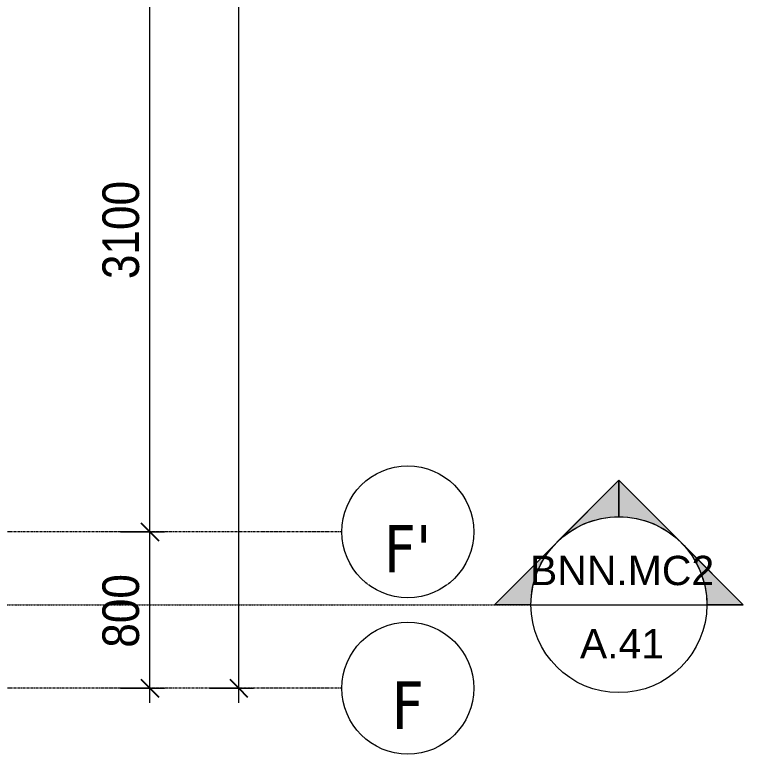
# Model space of a CAD drawing. Header units: millimetres. Extents: x 46079 to 131409, y 40831 to 60403.
# Drawn here: x 127680 to 131409, y 44199 to 47982 of the extents above; entities that cross this region are included whole.
import ezdxf

# ---------------------------------------------------------------- set-up
doc = ezdxf.new("R2010")
doc.units = ezdxf.units.MM
doc.linetypes.add('Dash Dot 3_16_', pattern=[7.9375, 4.7625, -1.5875, 0, -1.5875])
doc.linetypes.add('Grid Line', pattern=[22.225, 12.7, -3.175, 3.175, -3.175])
for name, color, linetype, lineweight in [('A-ANNO-DIMS', 211, 'Continuous', 9), ('A-ANNO-DIMS-75', 211, 'Continuous', 9), ('G-ANNO-SYMB', 111, 'Continuous', 9), ('G-ANNO-SYMB-1', 111, 'Dash Dot 3_16_', 18), ('S-GRID-1', 1, 'Grid Line', 9), ('S-GRID-IDEN', 1, 'Continuous', 9)]:
    doc.layers.add(name, color=color, linetype=linetype, lineweight=lineweight)
doc.styles.add('Arial_2', font='arial.ttf', dxfattribs={"height": 150})
doc.styles.add('Tahoma_B', font='tahomabd.ttf', dxfattribs={"height": 243.75})
doc.styles.add('UTM Avo', font='', dxfattribs={"width": 0.9, "height": 187.5})
doc.styles.get('UTM Avo').set_extended_font_data('UTM Avo')
doc.dimstyles.new('1_Dim_chi_tiet_2_5', dxfattribs={"dimscale": 304.8, "dimtxt": 187.368928, "dimasz": 0.295276, "dimexe": 0.246063, "dimexo": 0.0625, "dimgap": 0.024606, "dimtad": 1, "dimdec": 0, "dimrnd": 5, "dimzin": 0, "dimdsep": 46, "dimtxsty": 'UTM Avo', "dimblk1": 'OBLIQUE', "dimblk2": 'OBLIQUE', "dimsah": 1, "dimcen": 0.09, "dimdle": 0.246063, "dimazin": 0, "dimtfac": 1, "dimtdec": 4, "dimtix": 1, "dimtmove": 0, "dimatfit": 3, "dimfxl": 0.492126, "dimfxlon": 1, "dimtvp": 1, "dimtolj": 1, "dimtzin": 0, "dimarcsym": 2})

# ---------------------------------------------------------------- blocks, each defined once
blk = doc.blocks.new('Grid - M_Grid Head - Circle-353313-TKCS_BỂ NƯỚC NGẦM - MẶT BẰNG NẮP BỂ')
at = {"layer": 'S-GRID-IDEN'}
blk.add_circle((0, 0), 4.5, dxfattribs=at)
blk = doc.blocks.new('Section - M_Section Head - Filled-352373-TKCS_BỂ NƯỚC NGẦM - MẶT BẰNG NẮP BỂ')
at = {"layer": 'G-ANNO-SYMB'}
h = blk.add_hatch(color=256, dxfattribs=at)
edge = h.paths.add_edge_path()
edge.add_line((-6, 8.485), (-6, 6))
edge.add_arc((-6, 0), 6, 90, 135)
edge.add_line((-10.243, 4.243), (-6, 8.485))
h = blk.add_hatch(color=256, dxfattribs=at)
edge = h.paths.add_edge_path()
edge.add_line((-6, 8.485), (-1.757, 4.243))
edge.add_arc((-6, 0), 6, 45, 90)
edge.add_line((-6, 6), (-6, 8.485))
h = blk.add_hatch(color=256, dxfattribs=at)
edge = h.paths.add_edge_path()
edge.add_line((-14.485, 0), (-10.243, 4.243))
edge.add_arc((-6, 0), 6, 135, 180)
edge.add_line((-12, 0), (-14.485, 0))
h = blk.add_hatch(color=256, dxfattribs=at)
edge = h.paths.add_edge_path()
edge.add_line((2.485, 0), (0, 0))
edge.add_arc((-6, 0), 6, 360, 405)
edge.add_line((-1.757, 4.243), (2.485, 0))
for p, q in [((-6, 8.485), (-14.485, 0)), ((-6, 8.485), (-10.243, 4.243)), ((-6, 8.485), (2.485, 0)), ((-6, 6), (-6, 8.485)), ((-6, 8.485), (-6, 6)), ((-1.757, 4.243), (-6, 8.485)), ((-10.243, 4.243), (-14.485, 0)), ((2.485, 0), (-1.757, 4.243)), ((-14.485, 0), (-12, 0)), ((0, 0), (2.485, 0)), ((-12, 0), (-14.485, 0)), ((0, 0), (2.485, 0))]:
    blk.add_line(p, q, dxfattribs=at)
for start, end in [(360, 180), (90, 135), (45, 90), (135, 180), (360, 45), (180, 360)]:
    blk.add_arc((-6, 0), 6, start, end, dxfattribs=at)
blk = doc.blocks.new('DIMBLOCK55-TKCS_BỂ NƯỚC NGẦM - MẶT BẰNG NẮP BỂ')
at = {"layer": 'A-ANNO-DIMS-75', "lineweight": 25}
for p, q in [((128372.4, 45336.9), (128327.4, 45381.9)), ((128372.4, 45336.9), (128417.4, 45291.9)), ((128372.4, 44536.9), (128327.4, 44581.9)), ((128372.4, 44536.9), (128417.4, 44491.9))]:
    blk.add_line(p, q, dxfattribs=at)
at = {"layer": 'A-ANNO-DIMS-75'}
for p, q in [((128222.4, 45336.9), (128447.4, 45336.9)), ((128372.4, 45336.9), (128222.4, 45336.9)), ((128372.4, 44461.9), (128372.4, 45336.9)), ((128222.4, 44536.9), (128447.4, 44536.9)), ((128372.4, 44536.9), (128222.4, 44536.9))]:
    blk.add_line(p, q, dxfattribs=at)
at = {"layer": 'A-ANNO-DIMS-75', "color": 0, "insert": (128128.9, 44744.4), "char_height": 187.5, "width": 462.177, "attachment_point": 1, "rotation": 90, "line_spacing_factor": 1.110334, "style": 'UTM Avo'}
blk.add_mtext('800', dxfattribs=at)
blk = doc.blocks.new('_Oblique')
at = {"color": 0, "linetype": 'ByBlock', "lineweight": -2}
blk.add_line((-0.5, -0.5), (0.5, 0.5), dxfattribs=at)
blk = doc.blocks.new('DIMBLOCK56-TKCS_BỂ NƯỚC NGẦM - MẶT BẰNG NẮP BỂ')
at = {"layer": 'A-ANNO-DIMS-75', "lineweight": 25}
for p, q in [((128372.4, 48436.9), (128327.4, 48481.9)), ((128372.4, 48436.9), (128417.4, 48391.9)), ((128372.4, 45336.9), (128327.4, 45381.9)), ((128372.4, 45336.9), (128417.4, 45291.9))]:
    blk.add_line(p, q, dxfattribs=at)
at = {"layer": 'A-ANNO-DIMS-75'}
for p, q in [((128222.4, 48436.9), (128447.4, 48436.9)), ((128372.4, 48436.9), (128222.4, 48436.9)), ((128372.4, 45336.9), (128372.4, 48436.9)), ((128222.4, 45336.9), (128447.4, 45336.9)), ((128372.4, 45336.9), (128222.4, 45336.9))]:
    blk.add_line(p, q, dxfattribs=at)
at = {"layer": 'A-ANNO-DIMS-75', "color": 0, "insert": (128128.9, 46630.2), "char_height": 187.5, "width": 616.236, "attachment_point": 1, "rotation": 90, "line_spacing_factor": 1.110334, "style": 'UTM Avo'}
blk.add_mtext('3100', dxfattribs=at)
blk = doc.blocks.new('DIMBLOCK68-TKCS_BỂ NƯỚC NGẦM - MẶT BẰNG NẮP BỂ')
at = {"layer": 'A-ANNO-DIMS-75'}
for p, q in [((128827.4, 44461.9), (128827.4, 53611.9)), ((128677.4, 53536.9), (128902.4, 53536.9)), ((128827.4, 53536.9), (128677.4, 53536.9)), ((128677.4, 44536.9), (128902.4, 44536.9)), ((128827.4, 44536.9), (128677.4, 44536.9))]:
    blk.add_line(p, q, dxfattribs=at)
at = {"layer": 'A-ANNO-DIMS-75', "lineweight": 25}
for p, q in [((128827.4, 53536.9), (128782.4, 53581.9)), ((128827.4, 53536.9), (128872.4, 53491.9)), ((128827.4, 44536.9), (128782.4, 44581.9)), ((128827.4, 44536.9), (128872.4, 44491.9))]:
    blk.add_line(p, q, dxfattribs=at)
at = {"layer": 'A-ANNO-DIMS-75', "color": 0, "insert": (128583.9, 48780.2), "char_height": 187.5, "width": 616.236, "attachment_point": 1, "rotation": 90, "line_spacing_factor": 1.110334, "style": 'UTM Avo'}
blk.add_mtext('9000', dxfattribs=at)

msp = doc.modelspace()

# ---------------------------------------------------------------- linework, layer by layer
at = {"layer": 'G-ANNO-SYMB'}
msp.add_line((130322.3, 44964.4), (131222.3, 44964.4), dxfattribs=at)
at = {"layer": 'G-ANNO-SYMB-1'}
msp.add_line((105498.6, 44964.4), (130322.3, 44964.4), dxfattribs=at)
at = {"layer": 'S-GRID-1'}
for p, q in [((129354.4, 45336.9), (127479.4, 45336.9)), ((129354.4, 44536.9), (127479.4, 44536.9))]:
    msp.add_line(p, q, dxfattribs=at)

# ---------------------------------------------------------------- block references
at = {"layer": 'G-ANNO-SYMB', "extrusion": (0, 0, -1), "xscale": 74.99999999999996, "yscale": 74.99999999999996, "zscale": 74.99999999999996}
msp.add_blockref('Section - M_Section Head - Filled-352373-TKCS_BỂ NƯỚC NGẦM - MẶT BẰNG NẮP BỂ', (-130322.3, 44964.4), dxfattribs=at)
at = {"layer": 'S-GRID-IDEN', "xscale": 74.99999999999996, "yscale": 74.99999999999996, "zscale": 74.99999999999996, "rotation": 89.9999999999998}
for p in [(129691.9, 45336.9), (129691.9, 44536.9)]:
    msp.add_blockref('Grid - M_Grid Head - Circle-353313-TKCS_BỂ NƯỚC NGẦM - MẶT BẰNG NẮP BỂ', p, dxfattribs=at)

# ---------------------------------------------------------------- texts
at = {"layer": 'G-ANNO-SYMB', "char_height": 150, "attachment_point": 5, "line_spacing_factor": 0.936439, "style": 'Arial_2'}
for s, insert, width in [('\\pt952.5,1905,2857.5,3810,4762.5,5715,6667.5,7620,8572.5,9525,10477.5,11430,12382.5,13335,14287.5,15240,16192.5,17145,18097.5,19050,20002.5,20955,21907.5,22860,23812.5,24765,25717.5,26670,27622.5,28575,29527.5,30480;BNN.MC2', (130788.7, 45138.4), 962.25), ('\\pt952.5,1905,2857.5,3810,4762.5,5715,6667.5,7620,8572.5,9525,10477.5,11430,12382.5,13335,14287.5,15240,16192.5,17145,18097.5,19050,20002.5,20955,21907.5,22860,23812.5,24765,25717.5,26670,27622.5,28575,29527.5,30480;A.41', (130788.3, 44764.2), 446.25)]:
    msp.add_mtext(s, dxfattribs=dict(at, insert=insert, width=width))

# ---------------------------------------------------------------- dimensions: what is measured, and where the dimension line sits
at = {"layer": 'A-ANNO-DIMS'}
for base, p1, p2, override, picture, middle in [((128827.4, 53536.9), (128677.4, 44536.9), (128677.4, 53536.9), {"dimpost": '<>', "dimfxl": 9000}, 'DIMBLOCK68-TKCS_BỂ NƯỚC NGẦM - MẶT BẰNG NẮP BỂ', (128722.9, 49036.9)), ((128372.4, 48436.9), (128222.4, 45336.9), (128222.4, 48436.9), {"dimpost": '<>', "dimfxl": 3100}, 'DIMBLOCK56-TKCS_BỂ NƯỚC NGẦM - MẶT BẰNG NẮP BỂ', (128267.9, 46886.9)), ((128372.4, 45336.9), (128222.4, 44536.9), (128222.4, 45336.9), {"dimpost": '<>', "dimfxl": 800}, 'DIMBLOCK55-TKCS_BỂ NƯỚC NGẦM - MẶT BẰNG NẮP BỂ', (128267.9, 44936.9))]:
    dim = msp.add_linear_dim(base=base, p1=p1, p2=p2, angle=90, dimstyle='1_Dim_chi_tiet_2_5', override=override, dxfattribs=at)
    dim.commit()
    dim.dimension.update_dxf_attribs({"geometry": picture, "text_midpoint": middle})

# ---------------------------------------------------------------- next in the draw order: texts
at = {"layer": 'S-GRID-IDEN', "char_height": 243.75, "attachment_point": 5, "line_spacing_factor": 0.996129, "style": 'Tahoma_B', "bg_fill": 3, "box_fill_scale": 1.25, "bg_fill_color": 256, "bg_fill_true_color": 13158600, "bg_fill_transparency": 0}
for s, insert, width in [("\\pt952.49944,1904.99888,2857.50075,3810.00019,4762.49962,5714.99906,6667.50094,7620.00037,8572.49981,9524.99925,10477.50113,11430.00056,12382.5,13334.99944,14287.49888,15240.00075,16192.50019,17144.99963,18097.49906,19050.00094,20002.50038,20954.99981,21907.49925,22860.00113,23812.50056,24765,25717.49944,26669.99887,27622.50075,28575.00019,29527.49963,30479.99906;F'", (129691.2, 45251), 288), ('\\pt952.49944,1904.99888,2857.50075,3810.00019,4762.49962,5714.99906,6667.50094,7620.00037,8572.49981,9524.99925,10477.50113,11430.00056,12382.5,13334.99944,14287.49888,15240.00075,16192.50019,17144.99963,18097.49906,19050.00094,20002.50038,20954.99981,21907.49925,22860.00113,23812.50056,24765,25717.49944,26669.99887,27622.50075,28575.00019,29527.49963,30479.99906;F', (129691.2, 44451), 198.75)]:
    msp.add_mtext(s, dxfattribs=dict(at, insert=insert, width=width))

doc.saveas('drawing.dxf')
